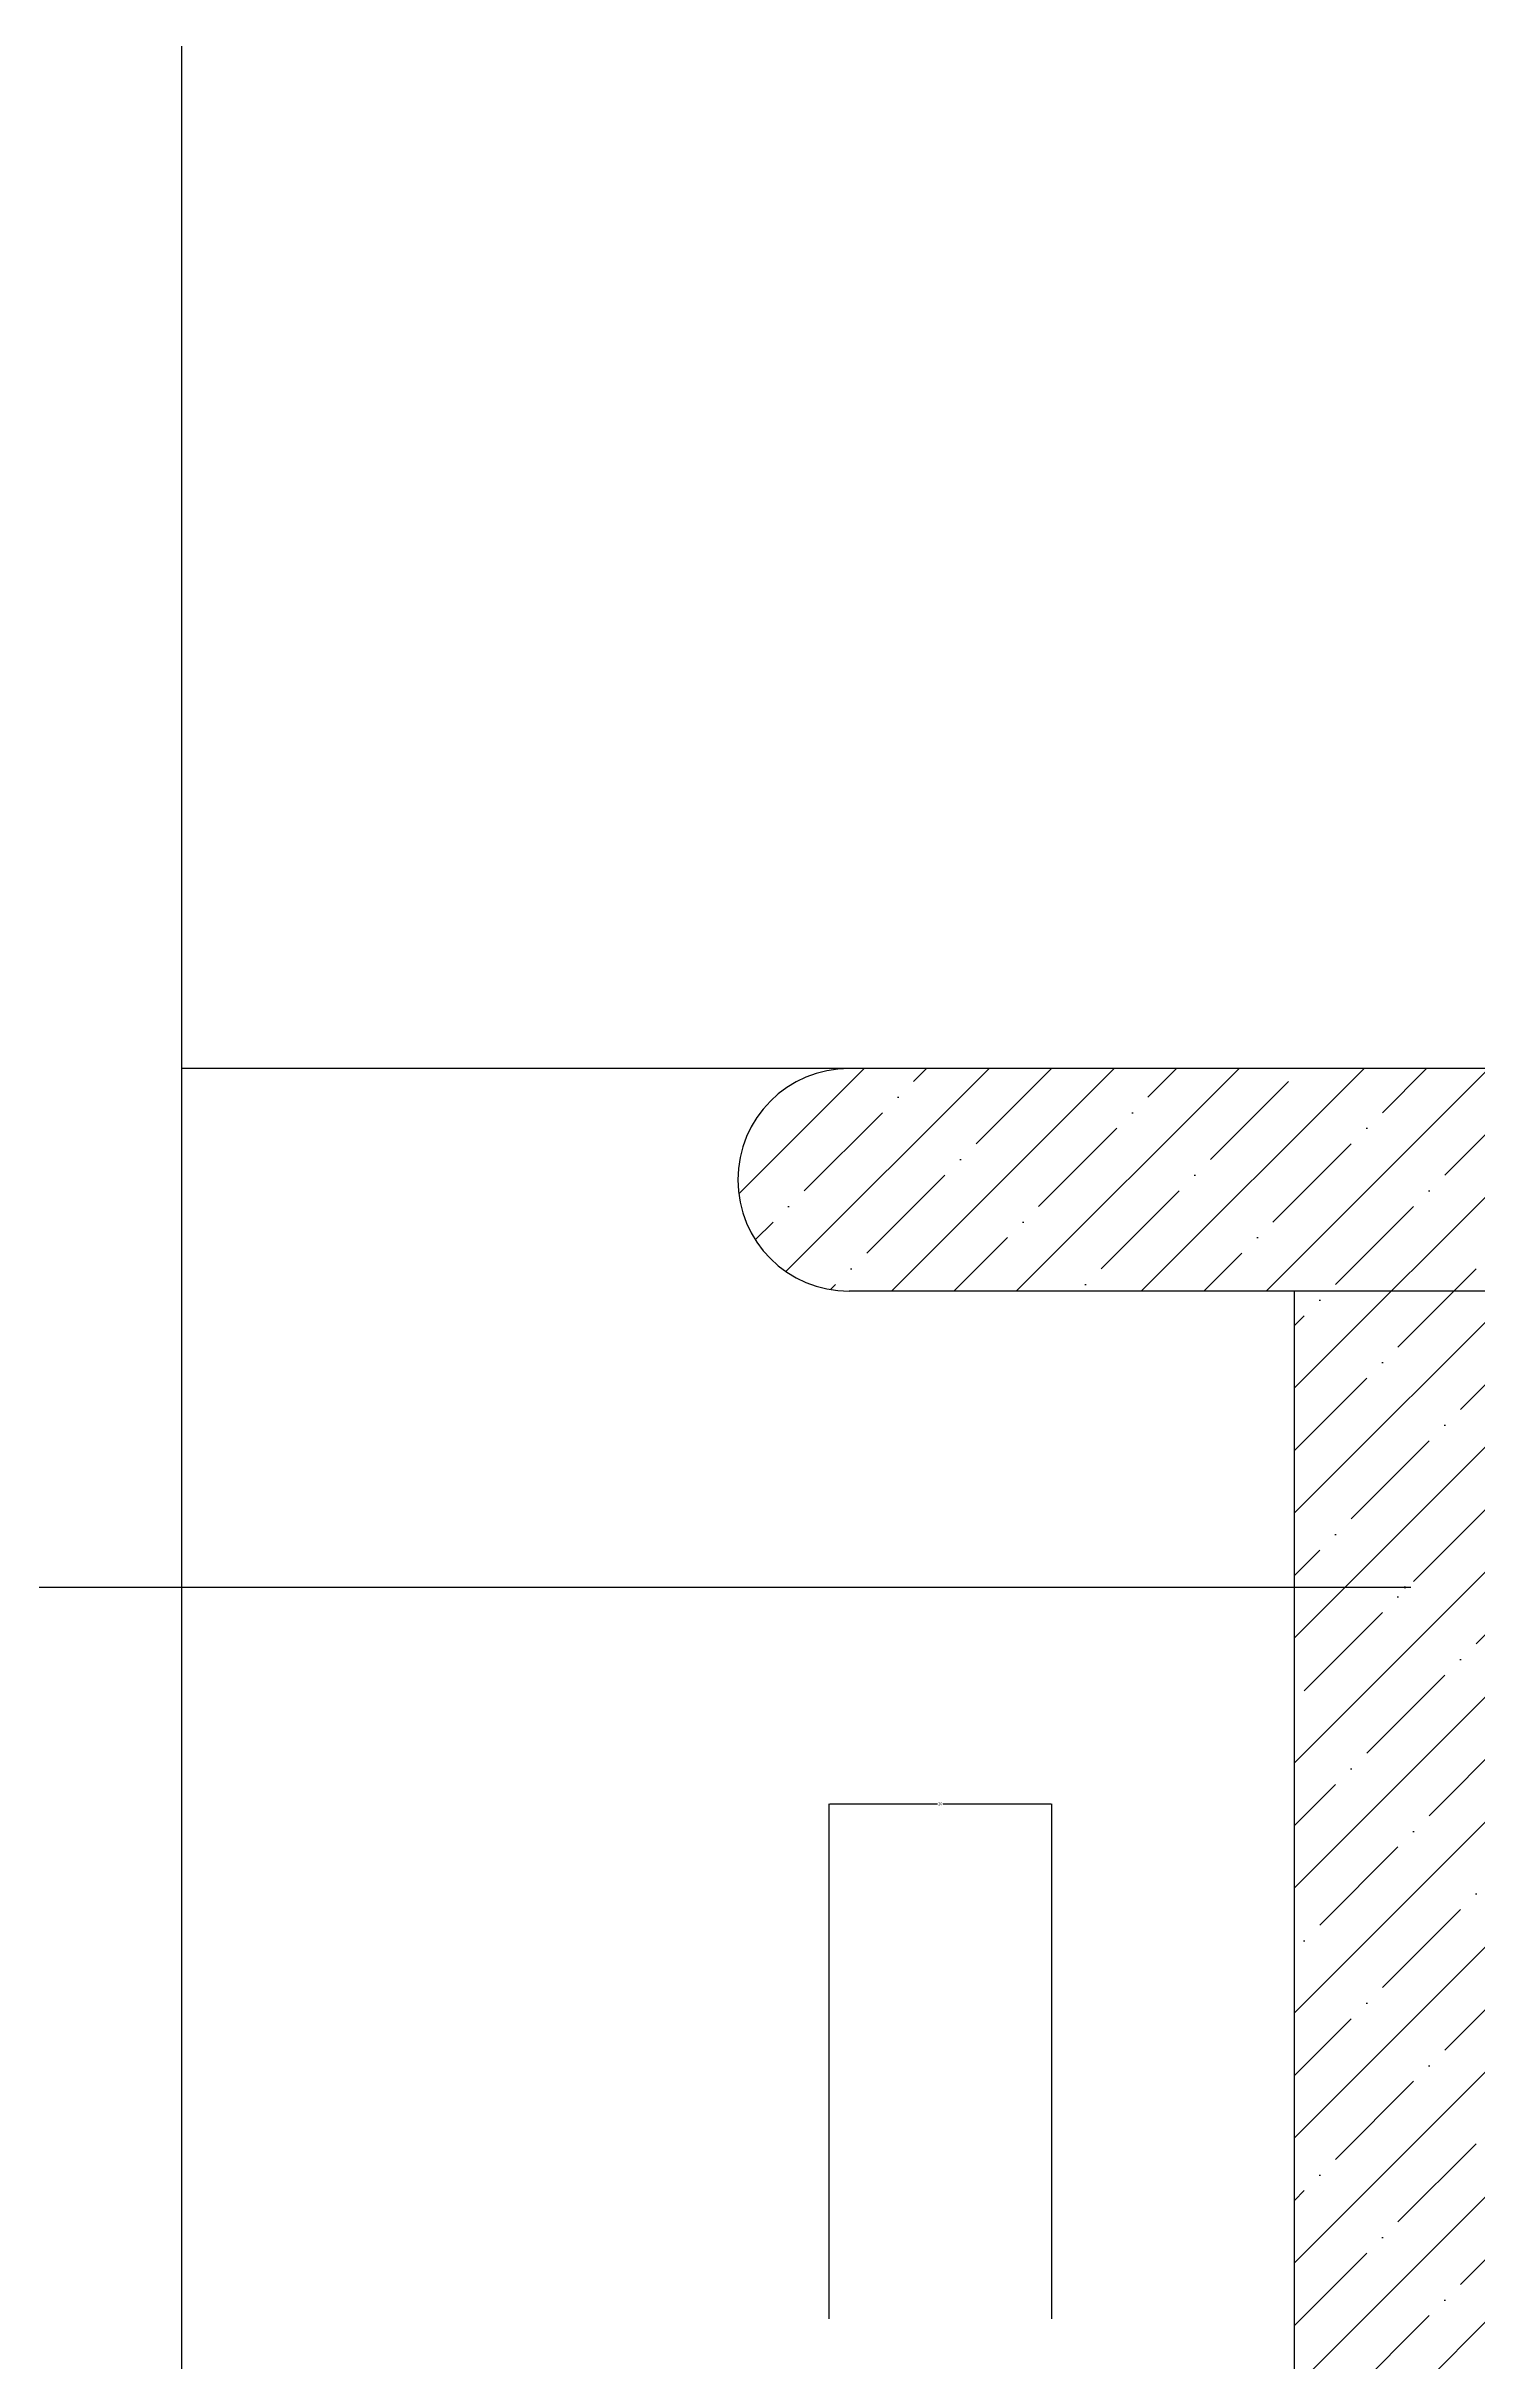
# Model space of a CAD drawing. Header units: metres. Extents: x 282048 to 286905, y 378 to 5723.
# Drawn here: x 283919 to 284433, y 4417 to 5249 of the extents above; entities that cross this region are included whole.
import ezdxf

# ---------------------------------------------------------------- set-up
doc = ezdxf.new("R2010")
doc.units = ezdxf.units.M
for name, color, linetype in [('10', 8, 'Continuous'), ('3', 2, 'Continuous'), ('7', 7, 'Continuous'), ('灰色', 8, 'Continuous')]:
    doc.layers.add(name, color=color, linetype=linetype)
doc.dimstyles.get("Standard").update_dxf_attribs({"dimtxt": 2.5, "dimasz": 2.5, "dimexe": 1.25, "dimexo": 0.625, "dimtad": 1, "dimcen": 2.5, "dimazin": 3, "dimtfac": 1, "dimtmove": 0, "dimatfit": 3})

# ---------------------------------------------------------------- blocks, each defined once
blk = doc.blocks.new('_CLOSEDFILLED')
at = {"color": 0, "linetype": 'BYBLOCK'}
blk.add_solid([(-1, 0.2), (0, 0), (-1, -0.2)], dxfattribs=at)
blk = doc.blocks.new('*D11')
for p, q in [((284200.34, 4432.9), (284200.34, 4617.89)), ((284200.59, 4617.89), (284239.34, 4617.89)), ((284241.34, 4617.89), (284280.09, 4617.89)), ((284280.34, 4432.9), (284280.34, 4617.89))]:
    blk.add_line(p, q)
at = {"layer": 'Defpoints'}
for p in [(284200.34, 4617.89), (284200.34, 4432.9), (284280.34, 4432.9)]:
    blk.add_point(p, dxfattribs=at)
at = {"layer": '7', "xscale": 0.25, "yscale": 0.25, "rotation": 180}
blk.add_blockref('_CLOSEDFILLED', (284200.34, 4617.89), dxfattribs=at)
at = {"layer": '7', "xscale": 0.25, "yscale": 0.25}
blk.add_blockref('_CLOSEDFILLED', (284280.34, 4617.89), dxfattribs=at)
at = {"layer": '7', "insert": (284240.34, 4617.89), "char_height": 1, "attachment_point": 5}
blk.add_mtext('20', dxfattribs=at)

msp = doc.modelspace()

# ---------------------------------------------------------------- hatches: boundary and pattern name
at = {"layer": '10'}
h = msp.add_hatch(dxfattribs=at)
h.set_pattern_fill('ANSI35', scale=5)
h.paths.add_polyline_path([(284447.57, 4802.06), (284367.57, 4802.06), (284367.57, 4224.98), (284381.88, 4224.98), (284381.88, 4217.2), (284382.03, 4216.98), (284428.56, 4216.98), (284447.57, 4214.48)])
h.paths.add_polyline_path([(284367.57, 4002.06), (284447.57, 4002.06), (284447.57, 4186.15), (284446.7, 4187.38), (284427.51, 4184.98), (284381.88, 4184.98), (284381.88, 4176.98), (284367.57, 4176.98)])
h.paths.add_polyline_path([(285040.9, 4802.06), (285040.9, 4882.06), (284207.57, 4882.06, 1), (284207.57, 4802.06)])

# ---------------------------------------------------------------- linework, layer by layer
at = {"layer": '3'}
for p, q in [((285040.9, 4882.06), (284207.57, 4882.06)), ((285120.9, 4802.06), (284207.57, 4802.06)), ((284367.57, 4002.06), (284367.57, 4802.06))]:
    msp.add_line(p, q, dxfattribs=at)
msp.add_arc((284207.57, 4842.06), 40, 90, 270, dxfattribs=at)
at = {"layer": '灰色'}
for p, q in [((283967.73, 5249.3), (283967.73, 1762.06)), ((284207.57, 4882.06), (283967.73, 4882.06))]:
    msp.add_line(p, q, dxfattribs=at)

# ---------------------------------------------------------------- dimensions: what is measured, and where the dimension line sits
at = {"layer": '7'}
dim = msp.add_linear_dim(base=(284200.34, 4617.89), p1=(284200.34, 4432.9), p2=(284280.34, 4432.9), text='20', dimstyle='Standard', dxfattribs=at)
dim.commit()
dim.dimension.update_dxf_attribs({"geometry": '*D11', "text_midpoint": (284240.34, 4617.89)})

# ---------------------------------------------------------------- leaders
msp.add_leader([(284409.36, 4695.67), (282078.88, 4695.67)], dimstyle='Standard', dxfattribs=at)

doc.saveas('drawing.dxf')
